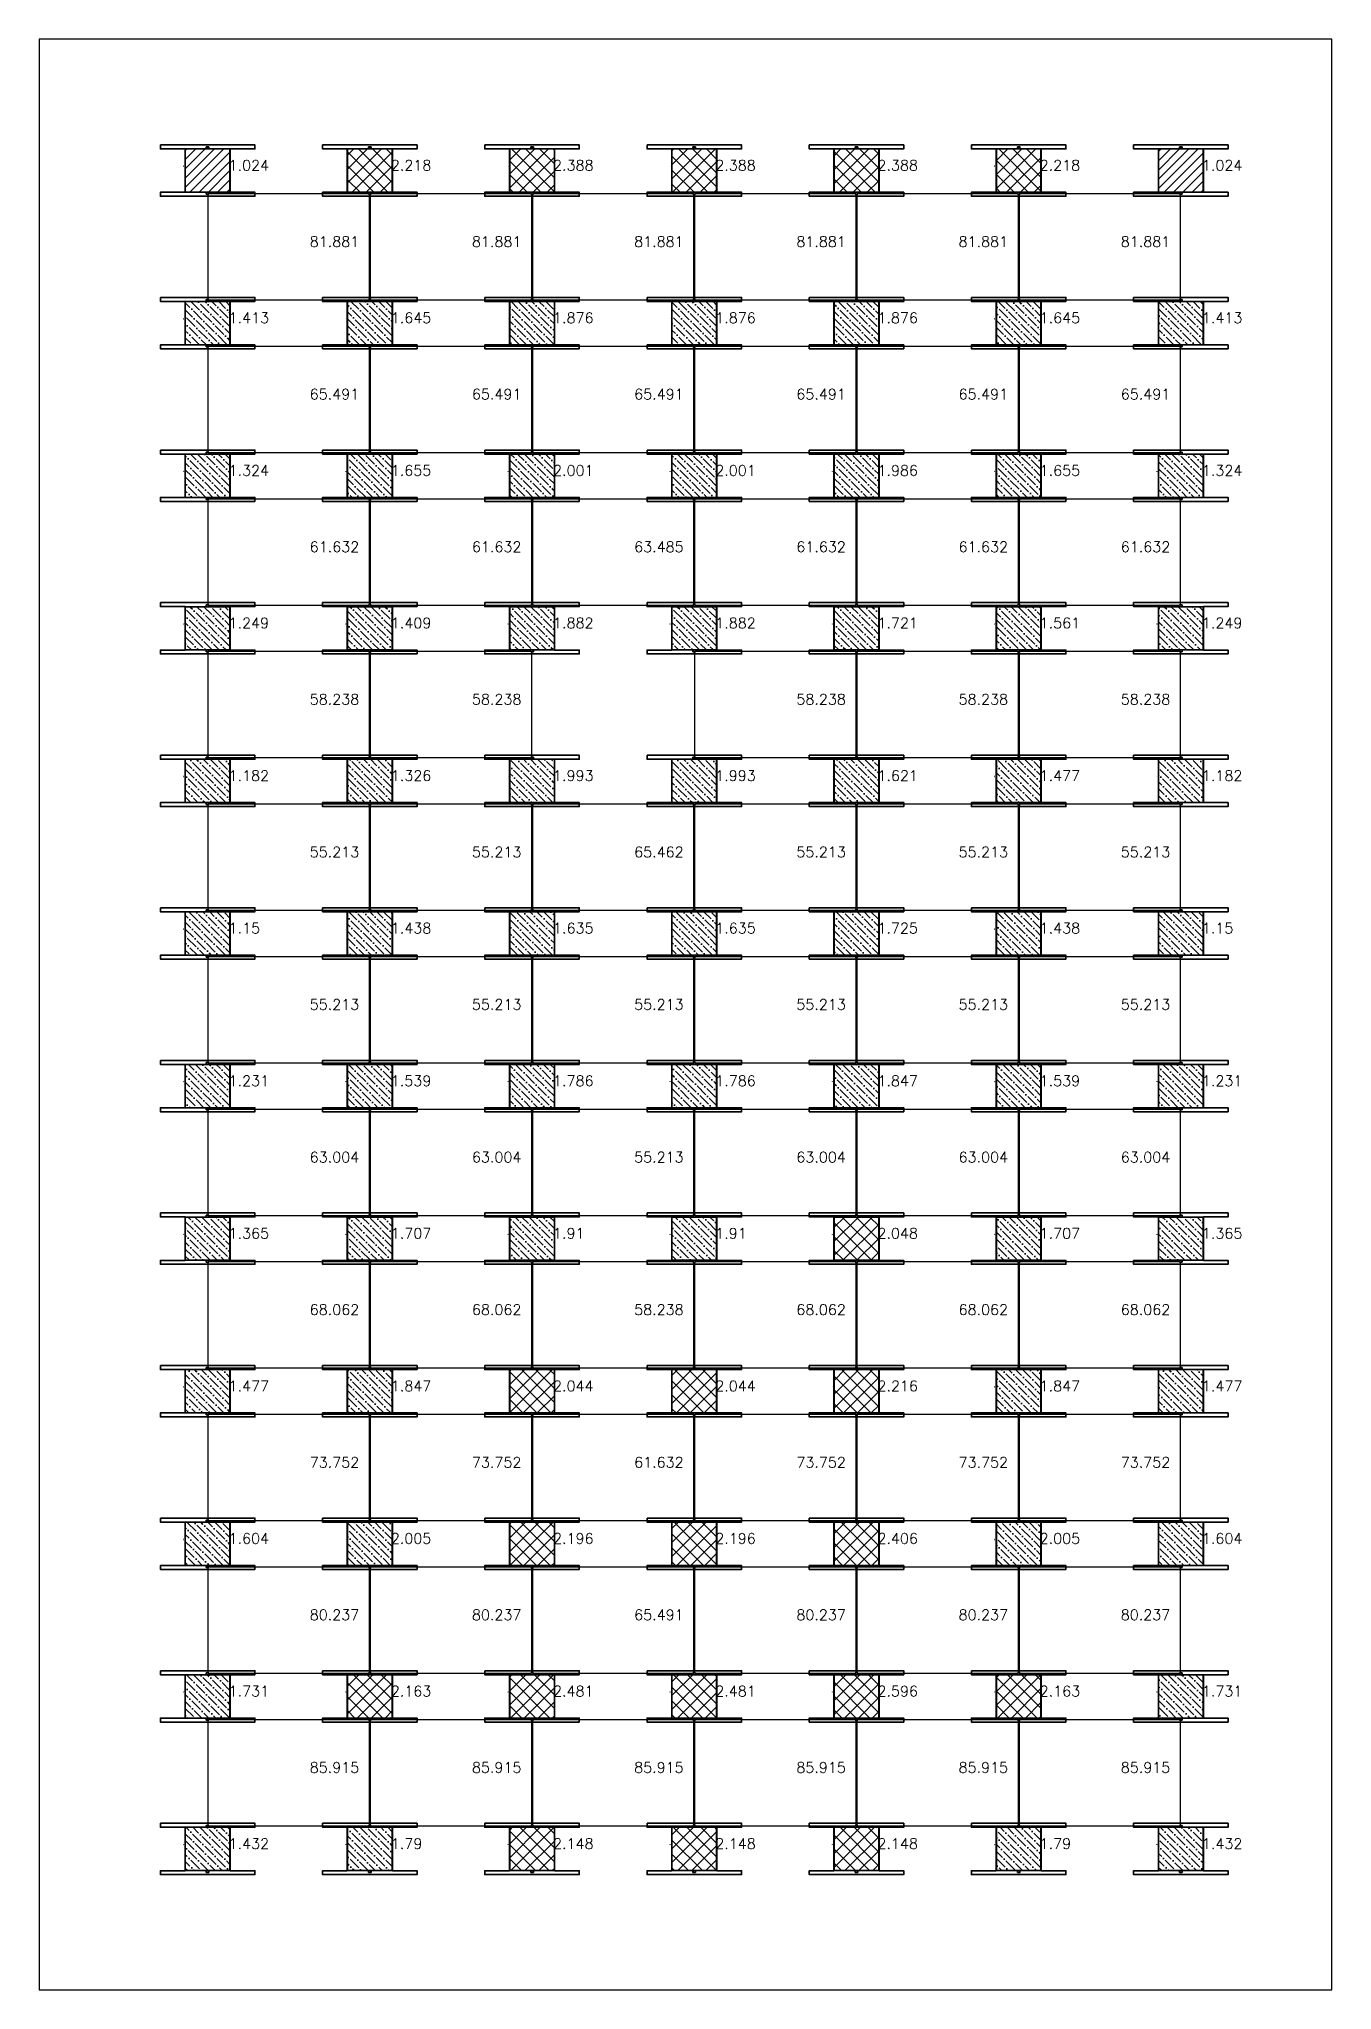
# Model space of a CAD drawing. Header units: inches. Extents: x 1589 to 4092, y 654 to 1435.
# Drawn here: x 3600 to 4092, y 692 to 1435 of the extents above; entities outside this region: 1.
import ezdxf

# ---------------------------------------------------------------- set-up
doc = ezdxf.new("R2010")
doc.units = ezdxf.units.IN
doc.header["$LTSCALE"] = 50
doc.header["$MEASUREMENT"] = 0
for name, color, linetype, lineweight in [('E-PANELS', 140, 'Continuous', 30), ('E3-ECOFEET', 254, 'Continuous', 35), ('HATCH 1', 5, 'Continuous', 35), ('HATCH 2', 140, 'Continuous', 35), ('HATCH 3', 30, 'Continuous', 35), ('HATCH 4', 200, 'Continuous', 35), ('HATCH 5', 2, 'Continuous', 35), ('HATCH 6', 100, 'Continuous', 35), ('HATCH 7', 20, 'Continuous', 35)]:
    doc.layers.add(name, color=color, linetype=linetype, lineweight=lineweight)
doc.layers.add('EF3 TEXT', color=7, linetype='Continuous', plot=False)
doc.layers.add('IFI PERIMETER', color=231, linetype='FENCE', plot=False)
doc.styles.add('mytext', font='romans.shx')
doc.styles.get("Standard").update_dxf_attribs({"font": 'arial.ttf'})
doc.linetypes.add('FENCE', pattern='A,0.5,-0.1,["X",Standard,S=0.1,R=0,X=-0.035,Y=-0.05],-0.1', length=0.7)
pattern_1 = [(135, (-119.168, -90.9187), (-3.64602, 0.994369), [4.6875, -0.9375, 0, -0.9375])]
pattern_2 = [(45, (-119.168, -90.9187), (-1.767767, 1.767767), [])]

# ---------------------------------------------------------------- blocks, each defined once
blk = doc.blocks.new('EF3_HATCH_2')
at = {"layer": 'HATCH 2'}
h = blk.add_hatch(dxfattribs=at)
h.set_pattern_fill('ANSI36', color=256, scale=15, angle=90)
h.set_pattern_definition(pattern_1)
h.paths.add_polyline_path([(-8.5, -8.25), (8.5, -8.25), (8.5, 8.25), (-8.5, 8.25)])
blk.add_lwpolyline([(-8.5, -8.25), (8.5, -8.25), (8.5, 8.25), (-8.5, 8.25)], close=True, dxfattribs=at)
blk = doc.blocks.new('EF3_HATCH_3')
at = {"layer": 'HATCH 3'}
h = blk.add_hatch(dxfattribs=at)
h.set_pattern_fill('ANSI37', color=256, scale=30)
h.set_pattern_definition([(45, (-119.168, -90.9187), (-2.65165, 2.65165), []), (135, (-119.168, -90.9187), (-2.65165, -2.65165), [])])
h.paths.add_polyline_path([(-8.5, -8.25), (8.5, -8.25), (8.5, 8.25), (-8.5, 8.25)])
blk.add_lwpolyline([(-8.5, -8.25), (8.5, -8.25), (8.5, 8.25), (-8.5, 8.25)], close=True, dxfattribs=at)
blk = doc.blocks.new('EF3_HATCH_1')
at = {"layer": 'HATCH 1'}
h = blk.add_hatch(dxfattribs=at)
h.set_pattern_fill('ANSI31', color=256, scale=20)
h.set_pattern_definition(pattern_2)
h.paths.add_polyline_path([(-8.5, -8.25), (8.5, -8.25), (8.5, 8.25), (-8.5, 8.25)])
blk.add_lwpolyline([(-8.5, -8.25), (8.5, -8.25), (8.5, 8.25), (-8.5, 8.25)], close=True, dxfattribs=at)
blk = doc.blocks.new('SUNPOWER 327W 10DEG')
at = {"layer": 'E-PANELS'}
blk.add_lwpolyline([(0, 0), (61.3, 0), (61.3, -40.65), (0, -40.65)], close=True, dxfattribs=at)
blk = doc.blocks.new('EF3')
at = {"layer": 'E3-ECOFEET', "color": 5}
for points in [[(0, 0), (0, -1.5), (9.41, -1.5), (9.41, -18.06), (0, -18.06), (0, -19.56), (36, -19.56), (36, -18.06), (26.59, -18.06), (26.59, -1.5), (36, -1.5), (36, 0), (0, 0)], [(8.84, -8.08), (8.88, -8.14)]]:
    blk.add_lwpolyline(points, dxfattribs=at)
at = {"layer": 'E3-ECOFEET'}
for points in [[(17.25, -1.03), (17.75, -1.03), (17.75, -0.53)], [(18.25, -0.53), (18.25, -1.03), (18.75, -1.03)], [(17.25, -18.53), (17.75, -18.53), (17.75, -19.03)], [(18.25, -19.03), (18.25, -18.53), (18.75, -18.53)]]:
    blk.add_lwpolyline(points, dxfattribs=at)
blk = doc.blocks.new('*U9')
at = {"layer": 'HATCH 1'}
h = blk.add_hatch(dxfattribs=at)
h.set_pattern_fill('ANSI31', color=256, scale=20)
h.set_pattern_definition(pattern_2)
h.paths.add_polyline_path([(-8.5, -8.25), (8.5, -8.25), (8.5, 8.25), (-8.5, 8.25)])
blk.add_lwpolyline([(-8.5, -8.25), (8.5, -8.25), (8.5, 8.25), (-8.5, 8.25)], close=True, dxfattribs=at)
blk = doc.blocks.new('*U10')
at = {"layer": 'HATCH 2'}
h = blk.add_hatch(dxfattribs=at)
h.set_pattern_fill('ANSI36', color=256, scale=15, angle=90)
h.set_pattern_definition(pattern_1)
h.paths.add_polyline_path([(-8.5, -8.25), (8.5, -8.25), (8.5, 8.25), (-8.5, 8.25)])
blk.add_lwpolyline([(-8.5, -8.25), (8.5, -8.25), (8.5, 8.25), (-8.5, 8.25)], close=True, dxfattribs=at)
blk = doc.blocks.new('*U11')
at = {"layer": 'HATCH 4'}
h = blk.add_hatch(dxfattribs=at)
h.set_pattern_fill('ANSI38', color=256, scale=30, angle=30)
h.set_pattern_definition([(75, (-119.168, -90.9187), (-3.62222, 0.97057), []), (165, (-119.168, -90.9187), (-8.215015, -1.68108), [9.375, -5.625])])
h.paths.add_polyline_path([(-8.5, -8.25), (8.5, -8.25), (8.5, 8.25), (-8.5, 8.25)])
blk.add_lwpolyline([(-8.5, -8.25), (8.5, -8.25), (8.5, 8.25), (-8.5, 8.25)], close=True, dxfattribs=at)
blk = doc.blocks.new('EF3_HATCH_5')
at = {"layer": 'HATCH 5'}
h = blk.add_hatch(dxfattribs=at)
h.set_pattern_fill('AR-B816', color=256, scale=0.5)
h.set_pattern_definition([(0, (-119.168, -90.9187), (0, 4), []), (90, (-119.168, -90.9187), (-4, 4), [4, -4])])
h.paths.add_polyline_path([(-8.5, -8.25), (8.5, -8.25), (8.5, 8.25), (-8.5, 8.25)])
blk.add_lwpolyline([(-8.5, -8.25), (8.5, -8.25), (8.5, 8.25), (-8.5, 8.25)], close=True, dxfattribs=at)
blk = doc.blocks.new('EF3_HATCH_6')
at = {"layer": 'HATCH 6'}
h = blk.add_hatch(dxfattribs=at)
h.set_pattern_fill('AR-HBONE', color=256, scale=0.7)
h.set_pattern_definition([(45, (-119.168, -90.9187), (3e-16, 3.9598), [8.4, -2.8]), (135, (-117.188, -88.9388), (3e-16, 3.9598), [8.4, -2.8])])
h.paths.add_polyline_path([(-8.5, -8.25), (8.5, -8.25), (8.5, 8.25), (-8.5, 8.25)])
blk.add_lwpolyline([(-8.5, -8.25), (8.5, -8.25), (8.5, 8.25), (-8.5, 8.25)], close=True, dxfattribs=at)
blk = doc.blocks.new('EF3_HATCH_7')
at = {"layer": 'HATCH 7'}
h = blk.add_hatch(color=256, dxfattribs=at)
h.dxf.hatch_style = 1
h.paths.add_polyline_path([(-8.5, -8.25), (8.5, -8.25), (8.5, 8.25), (-8.5, 8.25)])
blk.add_lwpolyline([(-8.5, -8.25), (8.5, -8.25), (8.5, 8.25), (-8.5, 8.25)], close=True, dxfattribs=at)
blk = doc.blocks.new('EF3 HATCH AND TEXT')
at = {"layer": 'HATCH 1'}
blk.add_blockref('*U9', (17.26, -21.17), dxfattribs=at)
at = {"layer": 'HATCH 2'}
blk.add_blockref('*U10', (57.61, -21.17), dxfattribs=at)
at = {"layer": 'HATCH 3'}
blk.add_blockref('EF3_HATCH_3', (97.96, -21.17), dxfattribs=at)
at = {"layer": 'HATCH 4'}
blk.add_blockref('*U11', (138.31, -21.17), dxfattribs=at)
at = {"layer": 'HATCH 5'}
blk.add_blockref('EF3_HATCH_5', (178.66, -21.17), dxfattribs=at)
at = {"layer": 'HATCH 6'}
blk.add_blockref('EF3_HATCH_6', (219.01, -21.17), dxfattribs=at)
at = {"layer": 'HATCH 7'}
blk.add_blockref('EF3_HATCH_7', (261.74, -21.17), dxfattribs=at)
at = {"layer": 'EF3 TEXT', "insert": (2.96, -2.94), "char_height": 4, "attachment_point": 1, "style": 'mytext'}
blk.add_mtext_dynamic_manual_height_columns('1 BLOCK   2 BLOCKS   3 BLOCKS  4 BLOCKS  5 BLOCKS  6 BLOCKS  TOO MANY BLOCKS', width=339.17, gutter_width=450.22, heights=[0], dxfattribs=at)

msp = doc.modelspace()

# ---------------------------------------------------------------- linework, layer by layer
at = {"layer": 'IFI PERIMETER'}
msp.add_lwpolyline([(3599.62, 691.55), (4092.22, 691.55), (4092.22, 1435), (3599.62, 1435)], close=True, dxfattribs=at)

# ---------------------------------------------------------------- block references
at = {"layer": 'E-PANELS'}
for p in [(3664.11, 1376.12), (3725.91, 1376.12), (3787.71, 1376.12), (3849.51, 1376.12), (3911.31, 1376.12), (3973.11, 1376.12), (3664.11, 1317.97), (3725.91, 1317.97), (3787.71, 1317.97), (3849.51, 1317.97), (3911.31, 1317.97), (3973.11, 1317.97), (3664.11, 1259.83), (3725.91, 1259.83), (3787.71, 1259.83), (3849.51, 1259.83), (3911.31, 1259.83), (3973.11, 1259.83), (3664.11, 1201.68), (3725.91, 1201.68), (3849.51, 1201.68), (3911.31, 1201.68), (3973.11, 1201.68), (3664.11, 1143.54), (3725.91, 1143.54), (3787.71, 1143.54), (3849.51, 1143.54), (3911.31, 1143.54), (3973.11, 1143.54), (3664.11, 1085.4), (3725.91, 1085.4), (3787.71, 1085.4), (3849.51, 1085.4), (3911.31, 1085.4), (3973.11, 1085.4), (3664.11, 1027.25), (3725.91, 1027.25), (3787.71, 1027.25), (3849.51, 1027.25), (3911.31, 1027.25), (3973.11, 1027.25), (3664.11, 969.11), (3725.91, 969.11), (3787.71, 969.11), (3849.51, 969.11), (3911.31, 969.11), (3973.11, 969.11), (3664.11, 910.96), (3725.91, 910.96), (3787.71, 910.96), (3849.51, 910.96), (3911.31, 910.96), (3973.11, 910.96), (3664.11, 852.82), (3725.91, 852.82), (3787.71, 852.82), (3849.51, 852.82), (3911.31, 852.82), (3973.11, 852.82), (3664.11, 794.67), (3725.91, 794.67), (3787.71, 794.67), (3849.51, 794.67), (3911.31, 794.67), (3973.11, 794.67)]:
    msp.add_blockref('SUNPOWER 327W 10DEG', p, dxfattribs=at)
at = {"layer": 'E3-ECOFEET'}
for p in [(3645.86, 1394.64), (3707.66, 1394.64), (3769.46, 1394.64), (3831.26, 1394.64), (3893.06, 1394.64), (3954.86, 1394.64), (4016.66, 1394.64), (3645.86, 1336.5), (3707.66, 1336.5), (3769.46, 1336.5), (3831.26, 1336.5), (3893.06, 1336.5), (3954.86, 1336.5), (4016.66, 1336.5), (3645.86, 1278.35), (3707.66, 1278.35), (3769.46, 1278.35), (3831.26, 1278.35), (3893.06, 1278.35), (3954.86, 1278.35), (4016.66, 1278.35), (3645.86, 1220.21), (3707.66, 1220.21), (3769.46, 1220.21), (3831.26, 1220.21), (3893.06, 1220.21), (3954.86, 1220.21), (4016.66, 1220.21), (3645.86, 1162.07), (3707.66, 1162.07), (3769.46, 1162.07), (3831.26, 1162.07), (3893.06, 1162.07), (3954.86, 1162.07), (4016.66, 1162.07), (3645.86, 1103.92), (3707.66, 1103.92), (3769.46, 1103.92), (3831.26, 1103.92), (3893.06, 1103.92), (3954.86, 1103.92), (4016.66, 1103.92), (3645.86, 1045.78), (3707.66, 1045.78), (3769.46, 1045.78), (3831.26, 1045.78), (3893.06, 1045.78), (3954.86, 1045.78), (4016.66, 1045.78), (3645.86, 987.63), (3707.66, 987.63), (3769.46, 987.63), (3831.26, 987.63), (3893.06, 987.63), (3954.86, 987.63), (4016.66, 987.63), (3645.86, 929.49), (3707.66, 929.49), (3769.46, 929.49), (3831.26, 929.49), (3893.06, 929.49), (3954.86, 929.49), (4016.66, 929.49), (3645.86, 871.34), (3707.66, 871.34), (3769.46, 871.34), (3831.26, 871.34), (3893.06, 871.34), (3954.86, 871.34), (4016.66, 871.34), (3645.86, 813.2), (3707.66, 813.2), (3769.46, 813.2), (3831.26, 813.2), (3893.06, 813.2), (3954.86, 813.2), (4016.66, 813.2), (3645.86, 755.06), (3707.66, 755.06), (3769.46, 755.06), (3831.26, 755.06), (3893.06, 755.06), (3954.86, 755.06), (4016.66, 755.06)]:
    msp.add_blockref('EF3', p, dxfattribs=at)
at = {"layer": 'EF3 TEXT'}
msp.add_blockref('EF3 HATCH AND TEXT', (1585.01, 683.65), dxfattribs=at)
at = {"layer": 'HATCH 1'}
for p in [(3663.86, 1384.86), (4034.66, 1384.86)]:
    msp.add_blockref('EF3_HATCH_1', p, dxfattribs=at)
at = {"layer": 'HATCH 2'}
for p in [(3663.86, 1326.72), (3725.66, 1326.72), (3787.46, 1326.72), (3849.26, 1326.72), (3911.06, 1326.72), (3972.86, 1326.72), (4034.66, 1326.72), (3663.86, 1268.58), (3725.66, 1268.58), (3787.46, 1268.58), (3849.26, 1268.58), (3911.06, 1268.58), (3972.86, 1268.58), (4034.66, 1268.58), (3663.86, 1210.43), (3725.66, 1210.43), (3787.46, 1210.43), (3849.26, 1210.43), (3911.06, 1210.43), (3972.86, 1210.43), (4034.66, 1210.43), (3663.86, 1152.29), (3725.66, 1152.29), (3787.46, 1152.29), (3849.26, 1152.29), (3911.06, 1152.29), (3972.86, 1152.29), (4034.66, 1152.29), (3663.86, 1094.14), (3725.66, 1094.14), (3787.46, 1094.14), (3849.26, 1094.14), (3911.06, 1094.14), (3972.86, 1094.14), (4034.66, 1094.14), (3663.86, 1036), (3725.66, 1036), (3787.46, 1036), (3849.26, 1036), (3911.06, 1036), (3972.86, 1036), (4034.66, 1036), (3663.86, 977.85), (3725.66, 977.85), (3787.46, 977.85), (3849.26, 977.85), (3972.86, 977.85), (4034.66, 977.85), (3663.86, 919.71), (3725.66, 919.71), (3972.86, 919.71), (4034.66, 919.71), (3663.86, 861.57), (3725.66, 861.57), (3972.86, 861.57), (4034.66, 861.57), (3663.86, 803.42), (4034.66, 803.42), (3663.86, 745.28), (3725.66, 745.28), (3972.86, 745.28), (4034.66, 745.28)]:
    msp.add_blockref('EF3_HATCH_2', p, dxfattribs=at)
at = {"layer": 'HATCH 3'}
for p in [(3725.66, 1384.86), (3787.46, 1384.86), (3849.26, 1384.86), (3911.06, 1384.86), (3972.86, 1384.86), (3911.06, 977.85), (3787.46, 919.71), (3849.26, 919.71), (3911.06, 919.71), (3787.46, 861.57), (3849.26, 861.57), (3911.06, 861.57), (3725.66, 803.42), (3787.46, 803.42), (3849.26, 803.42), (3911.06, 803.42), (3972.86, 803.42), (3787.46, 745.28), (3849.26, 745.28), (3911.06, 745.28)]:
    msp.add_blockref('EF3_HATCH_3', p, dxfattribs=at)

# ---------------------------------------------------------------- texts
at = {"layer": 'EF3 TEXT', "style": 'mytext'}
for s, p in [('1.024', (3671.86, 1384.86)), ('2.218', (3733.66, 1384.86)), ('2.388', (3795.46, 1384.86)), ('2.388', (3857.26, 1384.86)), ('2.388', (3919.06, 1384.86)), ('2.218', (3980.86, 1384.86)), ('1.024', (4042.66, 1384.86)), ('81.881', (3702.76, 1355.79)), ('81.881', (3764.56, 1355.79)), ('81.881', (3826.36, 1355.79)), ('81.881', (3888.16, 1355.79)), ('81.881', (3949.96, 1355.79)), ('81.881', (4011.76, 1355.79)), ('1.413', (3671.86, 1326.72)), ('1.645', (3733.66, 1326.72)), ('1.876', (3795.46, 1326.72)), ('1.876', (3857.26, 1326.72)), ('1.876', (3919.06, 1326.72)), ('1.645', (3980.86, 1326.72)), ('1.413', (4042.66, 1326.72)), ('65.491', (3702.76, 1297.65)), ('65.491', (3764.56, 1297.65)), ('65.491', (3826.36, 1297.65)), ('65.491', (3888.16, 1297.65)), ('65.491', (3949.96, 1297.65)), ('65.491', (4011.76, 1297.65)), ('1.324', (3671.86, 1268.58)), ('1.655', (3733.66, 1268.58)), ('2.001', (3795.46, 1268.58)), ('2.001', (3857.26, 1268.58)), ('1.986', (3919.06, 1268.58)), ('1.655', (3980.86, 1268.58)), ('1.324', (4042.66, 1268.58)), ('61.632', (3702.76, 1239.5)), ('61.632', (3764.56, 1239.5)), ('63.485', (3826.36, 1239.5)), ('61.632', (3888.16, 1239.5)), ('61.632', (3949.96, 1239.5)), ('61.632', (4011.76, 1239.5)), ('1.249', (3671.86, 1210.43)), ('1.409', (3733.66, 1210.43)), ('1.882', (3795.46, 1210.43)), ('1.882', (3857.26, 1210.43)), ('1.721', (3919.06, 1210.43)), ('1.561', (3980.86, 1210.43)), ('1.249', (4042.66, 1210.43)), ('58.238', (3702.76, 1181.36)), ('58.238', (3764.56, 1181.36)), ('58.238', (3888.16, 1181.36)), ('58.238', (3949.96, 1181.36)), ('58.238', (4011.76, 1181.36)), ('1.182', (3671.86, 1152.29)), ('1.326', (3733.66, 1152.29)), ('1.993', (3795.46, 1152.29)), ('1.993', (3857.26, 1152.29)), ('1.621', (3919.06, 1152.29)), ('1.477', (3980.86, 1152.29)), ('1.182', (4042.66, 1152.29)), ('55.213', (3702.76, 1123.22)), ('55.213', (3764.56, 1123.22)), ('65.462', (3826.36, 1123.22)), ('55.213', (3888.16, 1123.22)), ('55.213', (3949.96, 1123.22)), ('55.213', (4011.76, 1123.22)), ('1.15', (3671.86, 1094.14)), ('1.438', (3733.66, 1094.14)), ('1.635', (3795.46, 1094.14)), ('1.635', (3857.26, 1094.14)), ('1.725', (3919.06, 1094.14)), ('1.438', (3980.86, 1094.14)), ('1.15', (4042.66, 1094.14)), ('55.213', (3702.76, 1065.07)), ('55.213', (3764.56, 1065.07)), ('55.213', (3826.36, 1065.07)), ('55.213', (3888.16, 1065.07)), ('55.213', (3949.96, 1065.07)), ('55.213', (4011.76, 1065.07)), ('1.231', (3671.86, 1036)), ('1.539', (3733.66, 1036)), ('1.786', (3795.46, 1036)), ('1.786', (3857.26, 1036)), ('1.847', (3919.06, 1036)), ('1.539', (3980.86, 1036)), ('1.231', (4042.66, 1036)), ('63.004', (3702.76, 1006.93)), ('63.004', (3764.56, 1006.93)), ('55.213', (3826.36, 1006.93)), ('63.004', (3888.16, 1006.93)), ('63.004', (3949.96, 1006.93)), ('63.004', (4011.76, 1006.93)), ('1.365', (3671.86, 977.85)), ('1.707', (3733.66, 977.85)), ('1.91', (3795.46, 977.85)), ('1.91', (3857.26, 977.85)), ('2.048', (3919.06, 977.85)), ('1.707', (3980.86, 977.85)), ('1.365', (4042.66, 977.85)), ('68.062', (3702.76, 948.78)), ('68.062', (3764.56, 948.78)), ('58.238', (3826.36, 948.78)), ('68.062', (3888.16, 948.78)), ('68.062', (3949.96, 948.78)), ('68.062', (4011.76, 948.78)), ('1.477', (3671.86, 919.71)), ('1.847', (3733.66, 919.71)), ('2.044', (3795.46, 919.71)), ('2.044', (3857.26, 919.71)), ('2.216', (3919.06, 919.71)), ('1.847', (3980.86, 919.71)), ('1.477', (4042.66, 919.71)), ('73.752', (3702.76, 890.64)), ('73.752', (3764.56, 890.64)), ('61.632', (3826.36, 890.64)), ('73.752', (3888.16, 890.64)), ('73.752', (3949.96, 890.64)), ('73.752', (4011.76, 890.64)), ('1.604', (3671.86, 861.57)), ('2.005', (3733.66, 861.57)), ('2.196', (3795.46, 861.57)), ('2.196', (3857.26, 861.57)), ('2.406', (3919.06, 861.57)), ('2.005', (3980.86, 861.57)), ('1.604', (4042.66, 861.57)), ('80.237', (3702.76, 832.49)), ('80.237', (3764.56, 832.49)), ('65.491', (3826.36, 832.49)), ('80.237', (3888.16, 832.49)), ('80.237', (3949.96, 832.49)), ('80.237', (4011.76, 832.49)), ('1.731', (3671.86, 803.42)), ('2.163', (3733.66, 803.42)), ('2.481', (3795.46, 803.42)), ('2.481', (3857.26, 803.42)), ('2.596', (3919.06, 803.42)), ('2.163', (3980.86, 803.42)), ('1.731', (4042.66, 803.42)), ('85.915', (3702.76, 774.35)), ('85.915', (3764.56, 774.35)), ('85.915', (3826.36, 774.35)), ('85.915', (3888.16, 774.35)), ('85.915', (3949.96, 774.35)), ('85.915', (4011.76, 774.35)), ('1.432', (3671.86, 745.28)), ('1.79', (3733.66, 745.28)), ('2.148', (3795.46, 745.28)), ('2.148', (3857.26, 745.28)), ('2.148', (3919.06, 745.28)), ('1.79', (3980.86, 745.28)), ('1.432', (4042.66, 745.28))]:
    msp.add_text(s, height=4, dxfattribs=at).set_placement(p)

doc.saveas('drawing.dxf')
